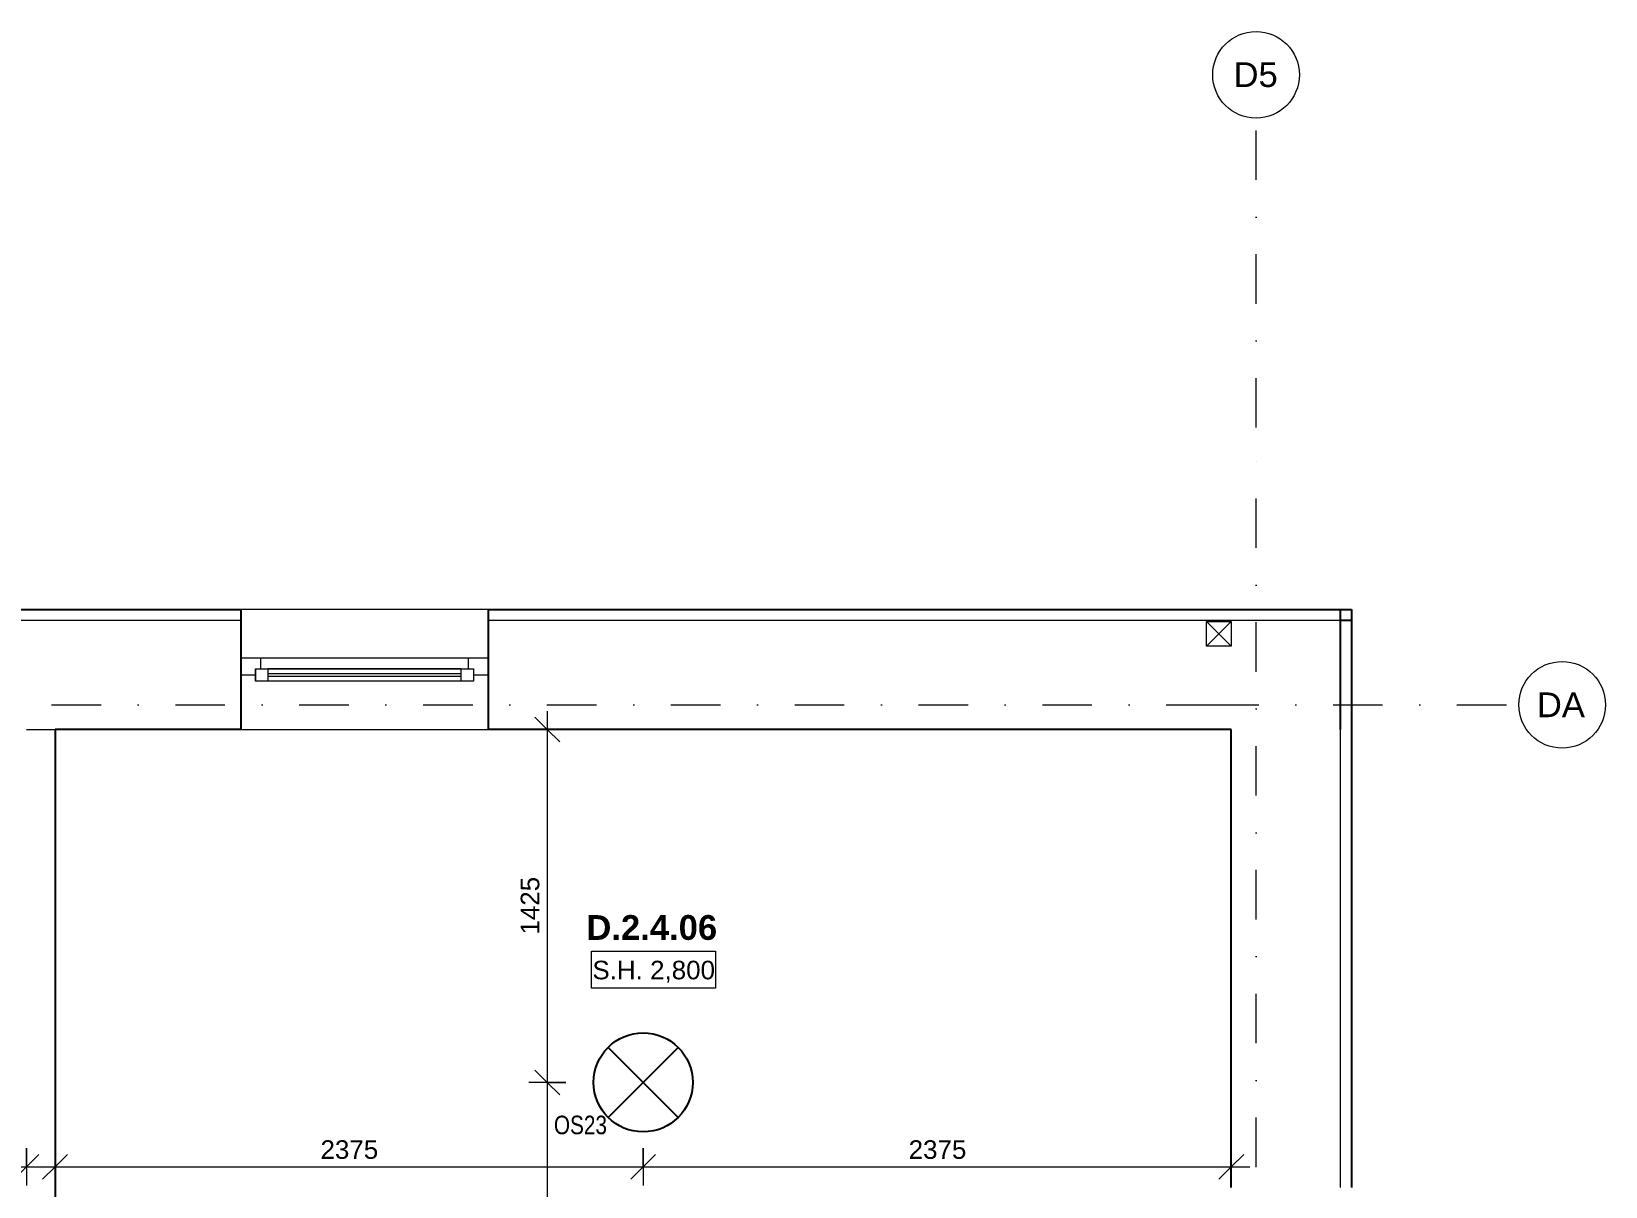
# Model space of a CAD drawing. Header units: millimetres. Extents: x -7570 to 42709, y -1655 to 71550.
# Drawn here: x 16953 to 23309, y 66884 to 71550 of the extents above; entities that cross this region are included whole.
import ezdxf

# ---------------------------------------------------------------- set-up
doc = ezdxf.new("R2010")
doc.units = ezdxf.units.MM
doc.linetypes.add('HA_DashDot_10mm-S3mm', pattern=[500, 200, -150, 0, -150])
for name, color, linetype, lineweight in [('A-____-____-DIMS', 9, 'Continuous', 5), ('A-____-____-DIMS-50', 9, 'Continuous', 5), ('A-AREA-____-IDEN', 9, 'Continuous', 9), ('A-GLAZ-____-MCUT', 9, 'Continuous', 5), ('A-GLAZ-____-OTLN', 9, 'Continuous', 5), ('A-WALL-____-MCUT', 9, 'Continuous', 9), ('A-WALL-____-OTLN', 9, 'Continuous', 9), ('E-LITE-EQPM-IDEN', 9, 'Continuous', 9), ('E-LITE-EQPM-OTLN', 9, 'Continuous', 9), ('G-____-____-DIMS', 9, 'Continuous', 5), ('I-WALL-____-MCUT', 9, 'Continuous', 25), ('M-HVAC-DUCT-OTLN', 9, 'Continuous', 9), ('S-GRID-____-IDEN', 9, 'Continuous', 9), ('S-GRID-____-OTLN', 9, 'Continuous', 5)]:
    doc.layers.add(name, color=color, linetype=linetype, lineweight=lineweight)
doc.styles.add('Arial', font='arial.ttf', dxfattribs={"height": 100})
doc.styles.add('Arial_1', font='arial.ttf', dxfattribs={"height": 75})
doc.styles.add('Arial_2', font='arial.ttf', dxfattribs={"width": 0.8, "height": 75})
doc.styles.add('Arial_B', font='arialbd.ttf', dxfattribs={"height": 100})
doc.dimstyles.new('Inner_Dimensions_1', dxfattribs={"dimscale": 304.8, "dimtxt": 76.519455, "dimasz": 0.328084, "dimexe": 0.246063, "dimexo": 0.0625, "dimgap": 0.032808, "dimtad": 1, "dimdec": 0, "dimzin": 0, "dimdsep": 46, "dimtxsty": 'Arial_1', "dimblk1": 'OBLIQUE', "dimblk2": 'OBLIQUE', "dimsah": 1, "dimcen": 0.09, "dimdle": 0.246063, "dimazin": 0, "dimtfac": 1, "dimtdec": 4, "dimtix": 1, "dimtmove": 0, "dimatfit": 3, "dimfxl": 0.246063, "dimfxlon": 1, "dimtvp": 1, "dimtolj": 1, "dimtzin": 0, "dimlwd": 9, "dimlwe": 9, "dimarcsym": 2})

# ---------------------------------------------------------------- blocks, each defined once
blk = doc.blocks.new('HA_WD_SinglePanel - 1000x1500-1653870-DPS_D - 2NP')
at = {"layer": 'A-GLAZ-____-MCUT'}
for p, q in [((-500, 70), (-420, 70)), ((-420, 70), (-420, 25)), ((420, 25), (420, 70)), ((420, 70), (500, 70)), ((-440, 0), (-500, 0)), ((-440, -25), (-440, 25)), ((-440, 25), (-390, 25)), ((-390, 25), (-390, -25)), ((390, 5), (-390, 5)), ((390, -25), (390, 25)), ((390, 25), (440, 25)), ((440, 25), (440, -25)), ((500, 0), (440, 0)), ((-390, -25), (-440, -25)), ((390, -5), (-390, -5)), ((440, -25), (390, -25))]:
    blk.add_line(p, q, dxfattribs=at)
at = {"layer": 'A-GLAZ-____-OTLN'}
for p, q in [((-420, 70), (420, 70)), ((-440, 25), (-440, -25)), ((-440, 25), (440, 25)), ((390, 25), (-390, 25)), ((440, 25), (440, -25)), ((440, -25), (-440, -25)), ((390, -25), (-390, -25))]:
    blk.add_line(p, q, dxfattribs=at)
blk = doc.blocks.new('HA_LF_GenericSymbol - OS23_pokoje-1576156-DPS_D - 2NP')
at = {"layer": 'E-LITE-EQPM-OTLN', "color": 11, "lineweight": 25}
for p, q in [((141.4, 141.4), (-141.4, -141.4)), ((-141.4, 141.4), (141.4, -141.4))]:
    blk.add_line(p, q, dxfattribs=at)
blk.add_circle((0, 0), 200, dxfattribs=at)
blk = doc.blocks.new('Grid - Radius 3_5mm-353793-DPS_D - 2NP')
at = {"layer": 'S-GRID-____-IDEN'}
blk.add_circle((0, 0), 3.5, dxfattribs=at)
blk = doc.blocks.new('DIMBLOCK79-DPS_D - 2NP')
at = {"layer": 'A-____-____-DIMS-50', "lineweight": 9}
for p, q in [((19036.2, 68729.9), (18986.2, 68779.9)), ((19036.2, 68804.9), (19036.2, 67304.9)), ((19111.2, 68729.9), (18961.2, 68729.9)), ((19036.2, 68729.9), (19086.2, 68679.9)), ((19036.2, 68729.9), (19111.2, 68729.9)), ((19036.2, 67304.9), (18986.2, 67354.9)), ((19111.2, 67304.9), (18961.2, 67304.9)), ((19036.2, 67304.9), (19086.2, 67254.9)), ((19036.2, 67304.9), (19111.2, 67304.9))]:
    blk.add_line(p, q, dxfattribs=at)
at = {"layer": 'A-____-____-DIMS-50', "color": 0, "lineweight": 9, "insert": (18928.8, 67902), "char_height": 75, "width": 276.883, "attachment_point": 1, "rotation": 90, "line_spacing_factor": 0.941778, "style": 'Arial_1'}
blk.add_mtext('1425', dxfattribs=at)
blk = doc.blocks.new('_Oblique')
at = {"color": 0, "linetype": 'ByBlock', "lineweight": -2}
blk.add_line((-0.5, -0.5), (0.5, 0.5), dxfattribs=at)
blk = doc.blocks.new('DIMBLOCK80-DPS_D - 2NP')
at = {"layer": 'A-____-____-DIMS-50', "lineweight": 9}
for p, q in [((19036.2, 67304.9), (18986.2, 67354.9)), ((19111.2, 67304.9), (18961.2, 67304.9)), ((19036.2, 67304.9), (19036.2, 65804.9)), ((19036.2, 67304.9), (19086.2, 67254.9)), ((19036.2, 67304.9), (19111.2, 67304.9)), ((19036.2, 65879.9), (18986.2, 65929.9)), ((19111.2, 65879.9), (18961.2, 65879.9)), ((19036.2, 65879.9), (19086.2, 65829.9)), ((19036.2, 65879.9), (19111.2, 65879.9))]:
    blk.add_line(p, q, dxfattribs=at)
at = {"layer": 'A-____-____-DIMS-50', "color": 0, "lineweight": 9, "insert": (18928.8, 66477), "char_height": 75, "width": 276.883, "attachment_point": 1, "rotation": 90, "line_spacing_factor": 0.941778, "style": 'Arial_1'}
blk.add_mtext('1425', dxfattribs=at)
blk = doc.blocks.new('DIMBLOCK81-DPS_D - 2NP')
at = {"layer": 'A-____-____-DIMS-50', "lineweight": 9}
for p, q in [((17048.2, 67038.7), (17048.2, 66888.7)), ((17048.2, 66963.7), (17048.2, 67038.7)), ((17048.2, 66963.7), (17098.2, 67013.7)), ((19423.2, 67038.7), (19423.2, 66888.7)), ((19423.2, 66963.7), (19423.2, 67038.7)), ((19423.2, 66963.7), (19473.2, 67013.7)), ((16973.2, 66963.7), (19423.2, 66963.7)), ((17048.2, 66963.7), (16998.2, 66913.7)), ((19423.2, 66963.7), (19373.2, 66913.7))]:
    blk.add_line(p, q, dxfattribs=at)
at = {"layer": 'A-____-____-DIMS-50', "color": 0, "lineweight": 9, "insert": (18120.3, 67071.1), "char_height": 75, "width": 276.883, "attachment_point": 1, "line_spacing_factor": 0.941778, "style": 'Arial_1'}
blk.add_mtext('2375', dxfattribs=at)
blk = doc.blocks.new('DIMBLOCK82-DPS_D - 2NP')
at = {"layer": 'A-____-____-DIMS-50', "lineweight": 9}
for p, q in [((19423.2, 67038.7), (19423.2, 66888.7)), ((19423.2, 66963.7), (19423.2, 67038.7)), ((19423.2, 66963.7), (19473.2, 67013.7)), ((21798.2, 67038.7), (21798.2, 66888.7)), ((21798.2, 66963.7), (21798.2, 67038.7)), ((21798.2, 66963.7), (21848.2, 67013.7)), ((19423.2, 66963.7), (19373.2, 66913.7)), ((19423.2, 66963.7), (21873.2, 66963.7)), ((21798.2, 66963.7), (21748.2, 66913.7))]:
    blk.add_line(p, q, dxfattribs=at)
at = {"layer": 'A-____-____-DIMS-50', "color": 0, "lineweight": 9, "insert": (20495.3, 67071.1), "char_height": 75, "width": 276.883, "attachment_point": 1, "line_spacing_factor": 0.941778, "style": 'Arial_1'}
blk.add_mtext('2375', dxfattribs=at)
blk = doc.blocks.new('DIMBLOCK84-DPS_D - 2NP')
at = {"layer": 'A-____-____-DIMS-50', "lineweight": 9}
for p, q in [((14698.2, 67038.7), (14698.2, 66888.7)), ((14698.2, 66963.7), (14698.2, 67038.7)), ((14698.2, 66963.7), (14748.2, 67013.7)), ((16933.2, 67038.7), (16933.2, 66888.7)), ((16933.2, 66963.7), (16933.2, 67038.7)), ((16933.2, 66963.7), (16983.2, 67013.7)), ((14698.2, 66963.7), (14648.2, 66913.7)), ((14698.2, 66963.7), (17008.2, 66963.7)), ((16933.2, 66963.7), (16883.2, 66913.7))]:
    blk.add_line(p, q, dxfattribs=at)
at = {"layer": 'A-____-____-DIMS-50', "color": 0, "lineweight": 9, "insert": (15700.3, 67071.1), "char_height": 75, "width": 276.883, "attachment_point": 1, "line_spacing_factor": 0.941778, "style": 'Arial_1'}
blk.add_mtext('2235', dxfattribs=at)
blk = doc.blocks.new('Spot Elevations - Generic-448778-DPS_D - 2NP')
at = {"layer": 'G-____-____-DIMS', "lineweight": 9}
for p, q in [((-5, 0), (-5, 3)), ((-5, 3), (5, 3)), ((5, 3), (5, 0)), ((5, 0), (-5, 0))]:
    blk.add_line(p, q, dxfattribs=at)

msp = doc.modelspace()

# ---------------------------------------------------------------- linework, layer by layer
at = {"layer": 'A-WALL-____-MCUT', "lineweight": 25}
for p, q in [((16298.2, 69214.9), (17798.2, 69214.9)), ((17798.2, 69214.9), (17798.2, 68729.9)), ((18798.2, 69214.9), (22283.2, 69214.9)), ((18798.2, 68729.9), (18798.2, 69214.9)), ((22238.2, 69214.9), (22283.2, 69214.9)), ((22238.2, 69214.9), (22238.2, 68729.9)), ((22283.2, 69169.9), (22238.2, 69169.9)), ((22283.2, 69214.9), (22283.2, 66879.9)), ((17798.2, 68729.9), (17048.2, 68729.9)), ((21798.2, 68729.9), (18798.2, 68729.9)), ((21798.2, 66879.9), (21798.2, 68729.9))]:
    msp.add_line(p, q, dxfattribs=at)
at = {"layer": 'A-WALL-____-MCUT'}
for p, q in [((17798.2, 69169.9), (16298.2, 69169.9)), ((22238.2, 69169.9), (18798.2, 69169.9)), ((16933.2, 68729.9), (17048.2, 68729.9)), ((22238.2, 68729.9), (22238.2, 66879.9))]:
    msp.add_line(p, q, dxfattribs=at)
at = {"layer": 'A-WALL-____-OTLN'}
for p, q in [((18798.2, 69214.9), (17798.2, 69214.9)), ((17798.2, 68729.9), (18798.2, 68729.9))]:
    msp.add_line(p, q, dxfattribs=at)
at = {"layer": 'I-WALL-____-MCUT'}
msp.add_line((17048.2, 68729.9), (17048.2, 65879.9), dxfattribs=at)
at = {"layer": 'M-HVAC-DUCT-OTLN', "lineweight": 5}
for p, q in [((21698.2, 69167.1), (21798.2, 69067.1)), ((21698.2, 69067.1), (21798.2, 69167.1)), ((21698.2, 69167.1), (21798.2, 69167.1)), ((21698.2, 69067.1), (21698.2, 69167.1)), ((21798.2, 69167.1), (21798.2, 69067.1)), ((21798.2, 69067.1), (21698.2, 69067.1))]:
    msp.add_line(p, q, dxfattribs=at)
at = {"layer": 'S-GRID-____-OTLN', "linetype": 'HA_DashDot_10mm-S3mm', "lineweight": 9}
for p, q in [((21898.2, 69949.6), (21898.2, 71199.6)), ((21898.2, 53960.4), (21898.2, 69949.6)), ((-5970.1, 68829.9), (21709.3, 68829.9)), ((21709.3, 68829.9), (22959.3, 68829.9))]:
    msp.add_line(p, q, dxfattribs=at)

# ---------------------------------------------------------------- block references
at = {"layer": 'A-GLAZ-____-OTLN'}
msp.add_blockref('HA_WD_SinglePanel - 1000x1500-1653870-DPS_D - 2NP', (18298.2, 68949.9), dxfattribs=at)
at = {"layer": 'E-LITE-EQPM-OTLN', "color": 11, "lineweight": 25}
msp.add_blockref('HA_LF_GenericSymbol - OS23_pokoje-1576156-DPS_D - 2NP', (19423.2, 67304.9), dxfattribs=at)
at = {"layer": 'G-____-____-DIMS', "lineweight": 9, "xscale": 49.99999999999998, "yscale": 49.99999999999998, "zscale": 49.99999999999998}
msp.add_blockref('Spot Elevations - Generic-448778-DPS_D - 2NP', (19465, 67685.3), dxfattribs=at)
at = {"layer": 'S-GRID-____-IDEN', "xscale": 49.99999999999998, "yscale": 49.99999999999998, "zscale": 49.99999999999998}
msp.add_blockref('Grid - Radius 3_5mm-353793-DPS_D - 2NP', (21898.2, 71374.6), dxfattribs=at)
at = {"layer": 'S-GRID-____-IDEN', "xscale": 49.99999999999998, "yscale": 49.99999999999998, "zscale": 49.99999999999998, "rotation": 269.9999999999996}
msp.add_blockref('Grid - Radius 3_5mm-353793-DPS_D - 2NP', (23134.3, 68829.9), dxfattribs=at)

# ---------------------------------------------------------------- texts
at = {"layer": 'A-AREA-____-IDEN', "lineweight": 5, "insert": (19194, 67980.5), "char_height": 100, "width": 653.375, "attachment_point": 1, "style": 'Arial_B'}
msp.add_mtext('D.2.4.06', dxfattribs=at)
at = {"layer": 'E-LITE-EQPM-IDEN', "lineweight": 5, "insert": (19062.8, 67170.5), "char_height": 75, "width": 262.953, "attachment_point": 1, "style": 'Arial_2'}
msp.add_mtext('OS23', dxfattribs=at)
at = {"layer": 'G-____-____-DIMS', "lineweight": 9, "insert": (19218.3, 67796.2), "char_height": 75, "width": 592.246, "attachment_point": 1, "line_spacing_factor": 0.941778, "style": 'Arial_1'}
msp.add_mtext('S.H. 2,800', dxfattribs=at)
at = {"layer": 'S-GRID-____-IDEN', "lineweight": 5, "char_height": 100, "attachment_point": 1, "style": 'Arial'}
for s, insert, width in [('D5', (21807.3, 71425.3), 220.464), ('DA', (23032.1, 68880), 240.506)]:
    msp.add_mtext(s, dxfattribs=dict(at, insert=insert, width=width))

# ---------------------------------------------------------------- dimensions: what is measured, and where the dimension line sits
at = {"layer": 'A-____-____-DIMS', "lineweight": 9}
for base, p1, p2, picture, middle in [((19036.2, 67304.9), (19111.2, 68729.9), (19111.2, 67304.9), 'DIMBLOCK79-DPS_D - 2NP', (18987.9, 68017.4)), ((19036.2, 65879.9), (19111.2, 67304.9), (19111.2, 65879.9), 'DIMBLOCK80-DPS_D - 2NP', (18987.9, 66592.4))]:
    dim = msp.add_linear_dim(base=base, p1=p1, p2=p2, angle=90, dimstyle='Inner_Dimensions_1', override={"dimpost": '<>', "dimfxl": 1425}, dxfattribs=at)
    dim.commit()
    dim.dimension.update_dxf_attribs({"geometry": picture, "text_midpoint": middle})
for base, p1, p2, override, picture, middle in [((16933.2, 66963.7), (14698.2, 67038.7), (16933.2, 67038.7), {"dimpost": '<>', "dimfxl": 2235}, 'DIMBLOCK84-DPS_D - 2NP', (15815.7, 67012)), ((19423.2, 66963.7), (17048.2, 67038.7), (19423.2, 67038.7), {"dimpost": '<>', "dimfxl": 2375}, 'DIMBLOCK81-DPS_D - 2NP', (18235.7, 67012)), ((21798.2, 66963.7), (19423.2, 67038.7), (21798.2, 67038.7), {"dimpost": '<>', "dimfxl": 2375}, 'DIMBLOCK82-DPS_D - 2NP', (20610.7, 67012))]:
    dim = msp.add_linear_dim(base=base, p1=p1, p2=p2, dimstyle='Inner_Dimensions_1', override=override, dxfattribs=at)
    dim.commit()
    dim.dimension.update_dxf_attribs({"geometry": picture, "text_midpoint": middle})

doc.saveas('drawing.dxf')
